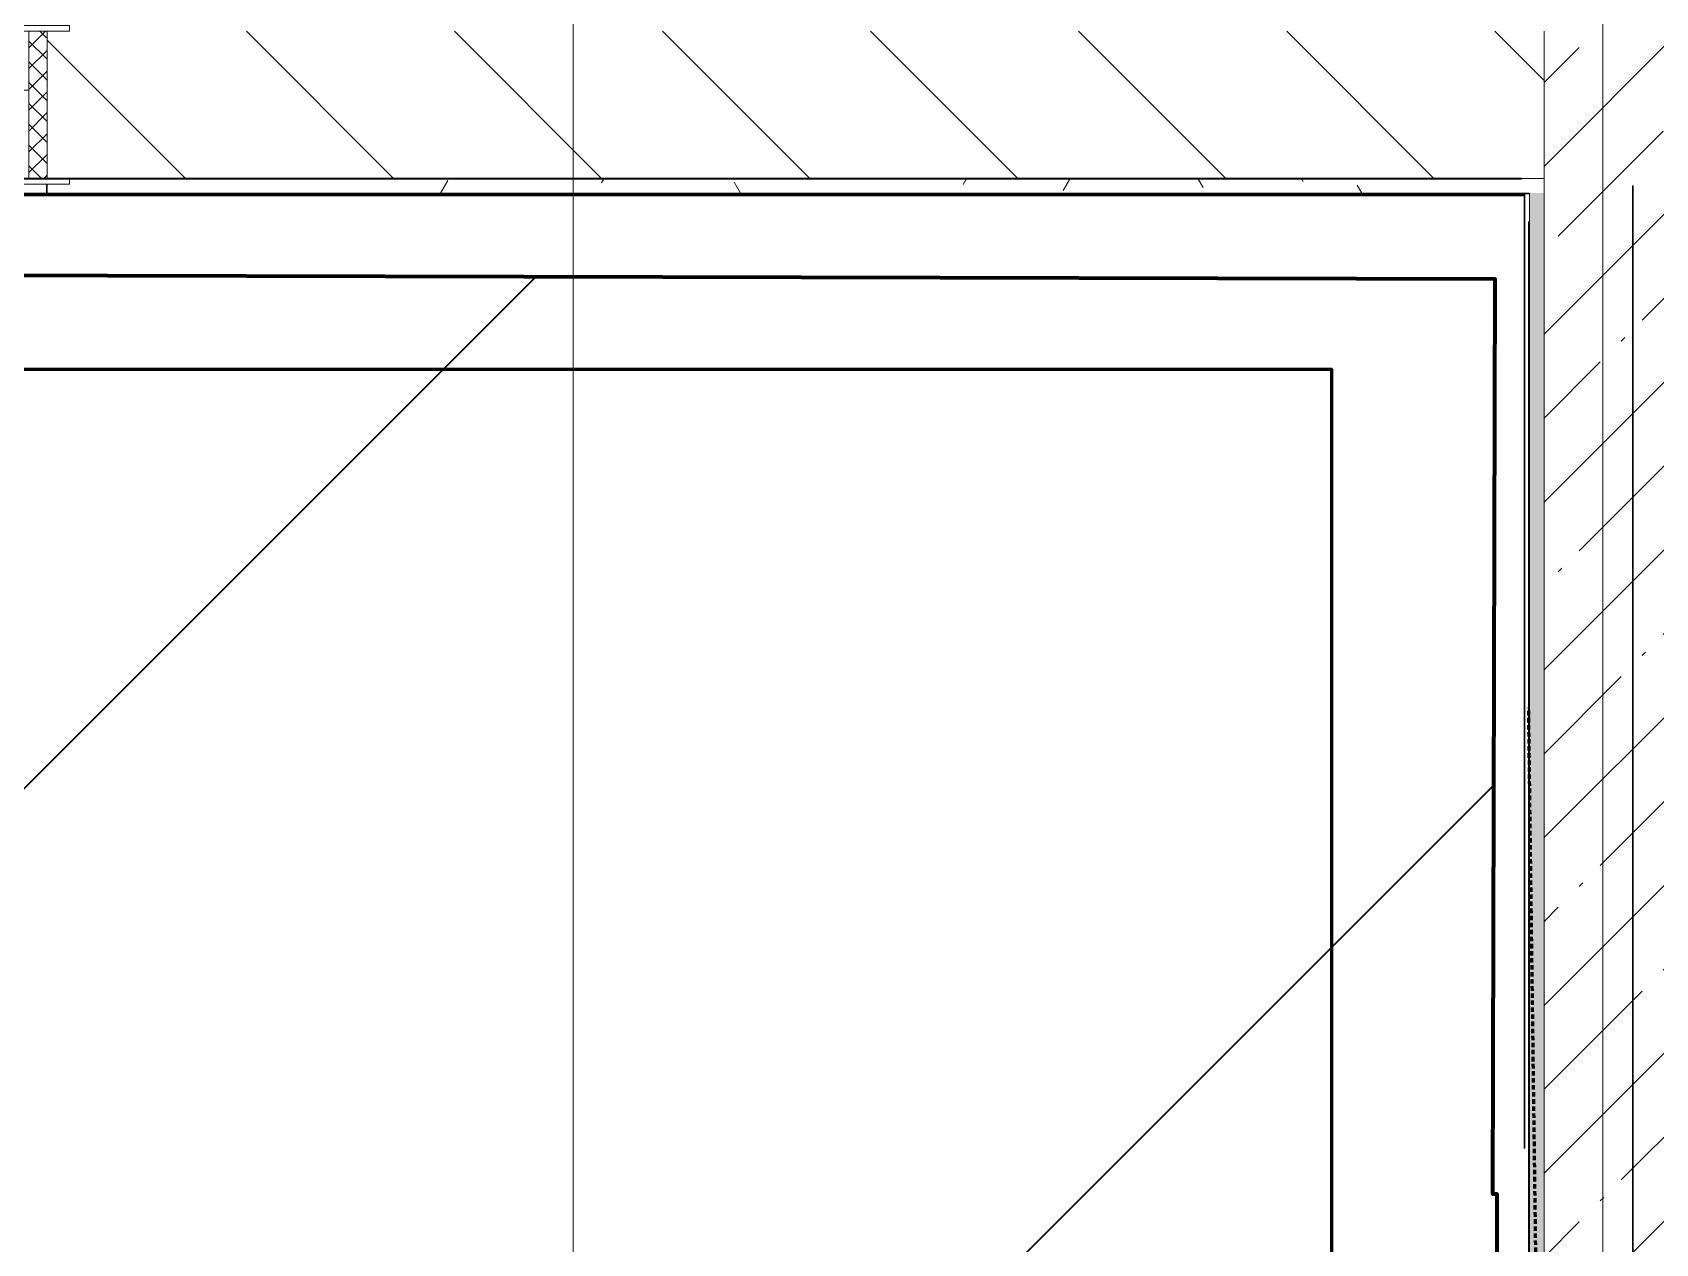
# Model space of a CAD drawing. Header units: millimetres. Extents: x -249154 to 415037, y -45458 to 354837.
# Drawn here: x 105140 to 107346, y 8816 to 10462 of the extents above; entities that cross this region are included whole.
import ezdxf

# ---------------------------------------------------------------- set-up
doc = ezdxf.new("R2010")
doc.units = ezdxf.units.MM
doc.linetypes.add('200_ШТРИХ__ш1_п0_6_', pattern=[320, 200, -120])
doc.linetypes.add('Штрих короткий', pattern=[600, 300, -300])
for name, color, linetype, lineweight in [('0) НЗ Ремонт штукатурка', 6, 'Continuous', 60), ('2)1 штукатурка', 4, 'Continuous', 35), ('3)1 шпаклевка', 4, 'Continuous', 35), ('3.4) Ремонт базовой шпаклевки', 6, 'Continuous', 60), ('3.4) Шп. баз 4 в 525 поз 4838м2', 160, 'Continuous', 140), ('3.4) Шп. фин 4 в 529 поз 11227м2', 6, 'Continuous', 140), ('4) демонтаж НЗ №2', 1, 'Continuous', 35), ('4.1) Дм уборка мусора НЗ 2', 20, 'Continuous', 35), ('4.4) РВР ремонт Штукатурки', 160, 'зигзаг', 35), ('549 штукатурка гипсом', 40, 'Continuous', 60), ('666 покраска FK1', 211, 'Continuous', 60), ('A-DOOR-2', 7, 'Continuous', 5), ('A-DOOR-FRAM-2', 7, 'Continuous', 5), ('A-FLOR', 7, 'Continuous', 9), ('A-GENM-3', 7, 'Continuous', 5), ('A-WALL', 7, 'Continuous', 5), ('I-WALL', 7, 'Continuous', 5), ('Оси', 7, 'Continuous', 9)]:
    doc.layers.add(name, color=color, linetype=linetype, lineweight=lineweight)
for name, color, linetype, lineweight, true_color in [('A-DOOR-1', 7, 'Continuous', 5, 0xc0c0c0), ('A-DOOR-FRAM-1', 7, 'Continuous', 5, 0xc0c0c0), ('A-WALL-1', 9, 'Continuous', 5, 0x808080), ('A-WALL-FNSH-1', 9, 'Continuous', 5, 0x808080)]:
    doc.layers.add(name, color=color, linetype=linetype, lineweight=lineweight, true_color=true_color)
doc.linetypes.add('зигзаг', pattern='A,0.00254,-5.08,[131,ltypeshp.shx,S=5.08,R=0,X=-5.08,Y=0],-10.16,[131,ltypeshp.shx,S=5.08,R=180,X=5.08,Y=0],-5.08', length=20.32254)
pattern_1 = [(0, (64.7, -136.06), (243.84, 60.96), [20.117, -162.763, 20.117, -162.763, -975.36]), (0, (64.7, -136.06), (243.84, 60.96), [-365.76, 20.117, -345.643, 20.117, -162.763, -426.72]), (0, (64.7, -136.06), (243.84, 60.96), [-914.4, 20.117, -101.803, 20.117, -284.683]), (120, (156.14, -105.58), (-174.71291, 180.691634), [20.117, -162.763, 20.117, -162.763, -975.36]), (120, (156.14, -105.58), (-174.71291, 180.691634), [-365.76, 20.117, -345.643, 20.117, -162.763, -426.72]), (120, (156.14, -105.58), (-174.71291, 180.691634), [-914.4, 20.117, -101.803, 20.117, -284.683]), (240, (186.62, 16.34), (-69.12709, -241.651634), [20.117, -162.763, 20.117, -162.763, -975.36]), (240, (186.62, 16.34), (-69.12709, -241.651634), [-365.76, 20.117, -345.643, 20.117, -162.763, -426.72]), (240, (186.62, 16.34), (-69.12709, -241.651634), [-914.4, 20.117, -101.803, 20.117, -284.683])]

# ---------------------------------------------------------------- blocks, each defined once
blk = doc.blocks.new('110_Дверь_СКБ_2Ст - Д-6_л__ ДОО_Дв_1450x2100h_Дверь из раздевальной в коридор-25835678-Объем проектирования 1 этажа')
at = {"layer": 'A-DOOR-2'}
h = blk.add_hatch(dxfattribs=at)
h.set_pattern_fill('FP_39', color=256, style=0, pattern_type=2)
h.set_pattern_definition([(135, (1576.41, 164.685), (-14.14214, -14.14214), []), (225, (1576.41, 164.685), (14.14214, -14.14214), [])])
h.paths.add_polyline_path([(735.7, -100), (737.5, -100), (736.5, 100), (712.5, 100), (712.5, -100), (734.6, -100)])
at = {"layer": 'A-DOOR-FRAM-2'}
h = blk.add_hatch(dxfattribs=at)
h.set_pattern_fill('FP_40', color=256, style=0, pattern_type=2)
h.set_pattern_definition([(45, (-546.384, 164.685), (-14.1421, 14.1421), []), (135, (-546.384, 164.685), (-14.1421, -14.1421), [])])
h.paths.add_polyline_path([(-687.5, -100), (-687.5, 100), (-712.5, 100), (-712.5, -100)])
at = {"layer": 'A-DOOR-1'}
for p, q in [((662.5, 1050), (612.5, 1050)), ((612.5, 1050), (612.5, 100)), ((662.5, 100), (662.5, 1050)), ((-637.5, 450), (-637.5, 100)), ((-587.5, 450), (-637.5, 450)), ((-587.5, 100), (-587.5, 450)), ((-637.5, 100), (-587.5, 100)), ((612.5, 100), (662.5, 100))]:
    blk.add_line(p, q, dxfattribs=at)
for centre, radius, start, end in [((662.5, 100), 950, 90, 180), ((-637.5, 100), 350, 360, 90)]:
    blk.add_arc(centre, radius, start, end, dxfattribs=at)
at = {"layer": 'A-DOOR-FRAM-1'}
for p, q in [((-672.5, 108), (-742.5, 108)), ((-742.5, 108), (-742.5, 100)), ((-742.5, 100), (-672.5, 100)), ((-687.5, 100), (-712.5, 100)), ((-712.5, 100), (-712.5, -100)), ((-637.5, 100), (-687.5, 100)), ((-687.5, 100), (-687.5, 20)), ((-687.5, -100), (-687.5, 100)), ((-672.5, 100), (-672.5, 108)), ((-637.5, 50), (-637.5, 100)), ((662.5, 100), (662.5, 50)), ((712.5, 100), (662.5, 100)), ((767.5, 108), (697.5, 108)), ((697.5, 108), (697.5, 100)), ((697.5, 100), (767.5, 100)), ((712.5, 20), (712.5, 100)), ((737.5, 100), (712.5, 100)), ((712.5, 100), (712.5, -100)), ((737.5, -100), (737.5, 100)), ((767.5, 100), (767.5, 108)), ((-627.5, 50), (-637.5, 50)), ((-627.5, 20), (-627.5, 50)), ((662.5, 50), (652.5, 50)), ((652.5, 50), (652.5, 20)), ((-687.5, 20), (-627.5, 20)), ((-672.5, 20), (-687.5, 20)), ((-687.5, 20), (-687.5, -100)), ((-672.5, -100), (-672.5, 20)), ((652.5, 20), (712.5, 20)), ((712.5, 20), (697.5, 20)), ((697.5, 20), (697.5, -100)), ((712.5, -100), (712.5, 20)), ((-672.5, -100), (-742.5, -100)), ((-742.5, -100), (-742.5, -108)), ((-742.5, -108), (-672.5, -108)), ((-712.5, -100), (-687.5, -100)), ((-687.5, -100), (-672.5, -100)), ((-672.5, -108), (-672.5, -100)), ((697.5, -100), (712.5, -100)), ((767.5, -100), (697.5, -100)), ((697.5, -100), (697.5, -108)), ((697.5, -108), (767.5, -108)), ((712.5, -100), (737.5, -100)), ((767.5, -108), (767.5, -100))]:
    blk.add_line(p, q, dxfattribs=at)
blk = doc.blocks.new('Рисунок_горы - Рисунок_горы-31934381-Объем проектирования 1 этажа')
at = {"layer": 'A-GENM-3'}
for p, q in [((107109, 10336.9), (107109, 10341.4)), ((107109, 10341.4), (107109, 6202.7)), ((107109, 10341.4), (107109, 10336.9)), ((107109, 9872.7), (107109, 10337.6)), ((107109, 10337.6), (107109, 10337.2)), ((107109, 10336.9), (107109, 10337.5)), ((107109, 10319.6), (107109, 10274.5)), ((107109, 10274.8), (107109, 10274.5)), ((107109, 10274.5), (107109, 10274.8)), ((107109, 10274.5), (107109, 10092.4)), ((107109, 10131.7), (107109, 10163.4)), ((107109, 10163.4), (107109, 10131.7)), ((107109, 10060.5), (107109, 10116.4)), ((107109, 10116.4), (107109, 10060.5)), ((107109, 10092.4), (107109, 9922.3)), ((107109, 9922.3), (107109, 9875.8)), ((107109, 9875.8), (107109, 9872.7)), ((107109, 9469.7), (107109, 9583.7)), ((107109, 9583.7), (107109, 9469.7)), ((107109, 9053.7), (107109, 9094.1)), ((107109, 9094.1), (107109, 9053.7))]:
    blk.add_line(p, q, dxfattribs=at)
for points, knots in [([(107109, 10337.5), (107109, 10337.5), (107109, 10329.2), (107109, 10324.1), (107109, 10319.6)], [0.09352518, 0.09352518, 0.09352518, 0.09352518, 0.09352519, 0.100719424, 0.100719424, 0.100719424, 0.100719424]), ([(107109, 10337.2), (107109, 10337.2), (107109, 10322.4), (107109, 10312.8), (107109, 10294.4)], [0.24444444, 0.24444444, 0.24444444, 0.24444444, 0.24444445, 0.26666667, 0.26666667, 0.26666667, 0.26666667]), ([(107109, 10312.9), (107109, 10312.9), (107109, 10320.3), (107109, 10331.2), (107109, 10336.9)], [0.28888889, 0.28888889, 0.28888889, 0.28888889, 0.2888889, 0.31111111, 0.31111111, 0.31111111, 0.31111111]), ([(107109, 10294.4), (107109, 10294.4), (107109, 10300.2), (107109, 10305.8), (107109, 10312.9)], [0.26666667, 0.26666667, 0.26666667, 0.26666667, 0.26666668, 0.28888889, 0.28888889, 0.28888889, 0.28888889]), ([(107109, 10163.4), (107109, 10163.4), (107109, 10180.7), (107109, 10262.3), (107109, 10274.8)], [0.8, 0.8, 0.8, 0.8, 0.80000001, 0.86666667, 0.86666667, 0.86666667, 0.86666667]), ([(107109, 10274.8), (107109, 10274.8), (107109, 10262.3), (107109, 10180.7), (107109, 10163.4)], [0.115107914, 0.115107914, 0.115107914, 0.115107914, 0.115107924, 0.122302158, 0.122302158, 0.122302158, 0.122302158]), ([(107109, 10116.4), (107109, 10116.4), (107109, 10122.2), (107109, 10126.7), (107109, 10131.7)], [0.66666667, 0.66666667, 0.66666667, 0.66666667, 0.66666668, 0.73333333, 0.73333333, 0.73333333, 0.73333333]), ([(107109, 10131.7), (107109, 10131.7), (107109, 10126.7), (107109, 10122.2), (107109, 10116.4)], [0.129496403, 0.129496403, 0.129496403, 0.129496403, 0.129496413, 0.136690647, 0.136690647, 0.136690647, 0.136690647]), ([(107109, 10092.4), (107109, 10092.4), (107109, 10032), (107109, 9812.1), (107109, 9757.7)], [0.06666667, 0.06666667, 0.06666667, 0.06666667, 0.06666668, 0.13333333, 0.13333333, 0.13333333, 0.13333333]), ([(107109, 9757.7), (107109, 9757.7), (107109, 9812.1), (107109, 10032), (107109, 10092.4)], [0.15555556, 0.15555556, 0.15555556, 0.15555556, 0.15555557, 0.17777778, 0.17777778, 0.17777778, 0.17777778]), ([(107109, 10060.5), (107109, 10060.5), (107109, 10054.9), (107109, 10049.5), (107109, 10044.1)], [0.1438848921, 0.1438848921, 0.1438848921, 0.1438848921, 0.1438849021, 0.1445141984, 0.1445141984, 0.1445141984, 0.1445141984]), ([(107109, 9757.7), (107109, 9757.7), (107109, 9704.1), (107109, 9654.4), (107109, 9607.5)], [0.13333333, 0.13333333, 0.13333333, 0.13333333, 0.13333334, 0.2, 0.2, 0.2, 0.2]), ([(107109, 9607.5), (107109, 9607.5), (107109, 9654.4), (107109, 9704.1), (107109, 9757.7)], [0.13333333, 0.13333333, 0.13333333, 0.13333333, 0.13333334, 0.15555556, 0.15555556, 0.15555556, 0.15555556]), ([(107109, 9583.7), (107109, 9583.7), (107109, 9652.7), (107109, 9687.2), (107109, 9716.8)], [0.33333333, 0.33333333, 0.33333333, 0.33333333, 0.33333334, 0.36812579, 0.36812579, 0.36812579, 0.36812579]), ([(107109, 9607.5), (107109, 9607.5), (107109, 9579.9), (107109, 9480.9), (107109, 9469.7)], [0.2, 0.2, 0.2, 0.2, 0.20000001, 0.26666667, 0.26666667, 0.26666667, 0.26666667]), ([(107109, 9469.7), (107109, 9469.7), (107109, 9480.9), (107109, 9579.9), (107109, 9607.5)], [0.11111111, 0.11111111, 0.11111111, 0.11111111, 0.11111112, 0.13333333, 0.13333333, 0.13333333, 0.13333333]), ([(107109, 9469.7), (107109, 9469.7), (107109, 9455.5), (107109, 9349), (107109, 9347)], [0.179856115, 0.179856115, 0.179856115, 0.179856115, 0.179856125, 0.18700164, 0.18700164, 0.18700164, 0.18700164]), ([(107109, 9347), (107109, 9347), (107109, 9337.3), (107109, 9334.5), (107109, 9333.3)], [0.18705036, 0.18705036, 0.18705036, 0.18705036, 0.18705037, 0.189778514, 0.189778514, 0.189778514, 0.189778514]), ([(107109, 9315.5), (107109, 9315.5), (107109, 9325), (107109, 9328.8), (107109, 9330.6)], [0.066666667, 0.066666667, 0.066666667, 0.066666667, 0.066666677, 0.074049028, 0.074049028, 0.074049028, 0.074049028]), ([(107109, 9094.1), (107109, 9094.1), (107109, 9125.5), (107109, 9292.7), (107109, 9315.5)], [0.04444444, 0.04444444, 0.04444444, 0.04444444, 0.04444445, 0.06666667, 0.06666667, 0.06666667, 0.06666667]), ([(107109, 9315.5), (107109, 9315.5), (107109, 9292.7), (107109, 9125.5), (107109, 9094.1)], [0.194244604, 0.194244604, 0.194244604, 0.194244604, 0.194244614, 0.201438849, 0.201438849, 0.201438849, 0.201438849])]:
    blk.add_open_spline(points, degree=3, knots=knots, dxfattribs=at)
for points in [[(107109, 10044.1), (107109, 10049.5), (107109, 10054.9), (107109, 10060.5)], [(107109, 9716.8), (107109, 9687.2), (107109, 9652.7), (107109, 9583.7)], [(107109, 9347), (107109, 9347.9), (107109, 9455.4), (107109, 9469.7)], [(107109, 9334.3), (107109, 9335.9), (107109, 9339.2), (107109, 9347)], [(107109, 9331.6), (107109, 9330.3), (107109, 9327.2), (107109, 9315.5)]]:
    blk.add_open_spline(points, degree=3, dxfattribs=at)

msp = doc.modelspace()

# ---------------------------------------------------------------- hatches: boundary and pattern name
at = {"layer": '4.1) Дм уборка мусора НЗ 2'}
h = msp.add_hatch(dxfattribs=at)
h.set_pattern_fill('ANSI31', color=1, scale=444)
h.paths.add_polyline_path([(107117.8, 5788.9), (107129.6, 8231.6), (107131.1, 8882.2), (107131.1, 8883.1), (107125.1, 8883.1), (107128, 10127), (101656.1, 10139.9), (101643.9, 4940.4), (101623.9, 4940.4), (101612.9, 281.9), (101872.9, 281.3), (101872.1, -68.7), (105510.1, -77.2), (105510.9, 272.8), (106032.9, 271.6), (106032.1, -78.4), (107110.1, -81), (107111, 289.5), (107111, 292.7), (107116.1, 2491.6), (107116.7, 2724.1), (107110.6, 2724.1), (107111.6, 3120.9), (107122.8, 5322.1), (107116.7, 5322.1)])
at = {"layer": 'I-WALL'}
h = msp.add_hatch(dxfattribs=at)
h.set_pattern_fill('FP_23', color=256, style=0, pattern_type=2)
h.set_pattern_definition([(135, (64.7, -136.06), (-141.42136, -141.42136), [])])
h.paths.add_polyline_path([(107194.7, 10263.9), (107194.7, 10463.9), (105159.7, 10463.9), (105159.7, 10263.9), (107176.9, 10263.9)])
h.paths.add_polyline_path([(103679.7, 10263.9), (103709.7, 10263.9), (103709.7, 10463.9), (101674.7, 10463.9), (101674.7, 10263.9), (102895.1, 10263.9)])
h.paths.add_polyline_path([(93554.7, 10263.9), (94274.7, 10263.9), (94274.7, 10463.9), (93524.7, 10463.9), (93524.7, 10263.9)])
h.paths.add_polyline_path([(91474.7, 10263.9), (92574.7, 10263.9), (92574.7, 10463.9), (91449.7, 10463.9), (91449.7, 10263.9)])
h.paths.add_polyline_path([(89994.7, 10263.9), (90049.7, 10263.9), (90049.7, 10463.9), (89674.7, 10463.9), (89674.7, 10263.9), (89694.7, 10263.9)])
h = msp.add_hatch(dxfattribs=at)
h.set_pattern_fill('FP_1', color=256, style=0, pattern_type=2)
h.set_pattern_definition([(45, (64.7, -136.06), (-114.04925, 114.04925), []), (45, (178.75, -136.06), (-114.04925, 114.04925), [201.612, -40.322, 6.706, -33.617])])
h.paths.add_polyline_path([(107414.7, 2263.9), (107414.7, 10243.9), (107194.7, 10263.9), (107194.7, 2263.9), (107414.5, 2263.9)])
h.paths.add_polyline_path([(107414.7, 10243.9), (107414.7, 10463.9), (107194.7, 10463.9), (107194.7, 10263.9)])
h = msp.add_hatch(dxfattribs=at)
h.set_pattern_fill('FP_191', color=256, style=0, pattern_type=2)
h.set_pattern_definition(pattern_1)
h.paths.add_polyline_path([(103679.7, 10243.9), (103709.7, 10243.9), (103709.7, 10255.9), (103679.7, 10255.9), (103679.7, 10263.9), (101694.7, 10263.9), (101694.7, 10243.9), (102895.1, 10243.9)])
h.paths.add_polyline_path([(107174.7, 10243.9), (107194.7, 10243.9), (107194.7, 10263.9), (105189.7, 10263.6), (105189.7, 10255.9), (105159.7, 10255.9), (105159.7, 10243.9), (107021.2, 10243.9)])
h = msp.add_hatch(dxfattribs=at)
h.set_pattern_fill('FP_191', color=256, style=0, pattern_type=2)
h.set_pattern_definition(pattern_1)
h.paths.add_polyline_path([(107194.7, 13.9), (107194.7, 10243.9), (107174.7, 10243.9), (107174.7, 13.9)])

# ---------------------------------------------------------------- linework, layer by layer
at = {"layer": '0) НЗ Ремонт штукатурка', "color": 3, "linetype": '200_ШТРИХ__ш1_п0_6_', "ltscale": 0.03}
msp.add_lwpolyline([(107269.2, 2277), (107173.7, 9544)], dxfattribs=at)
at = {"layer": '2)1 штукатурка'}
msp.add_lwpolyline([(101693.7, 5042.9), (101694.7, 10242.9), (107167.7, 10241.9)], dxfattribs=at)
at = {"layer": '3)1 шпаклевка', "flags": 128}
msp.add_lwpolyline([(107110.2, 292.7), (107115.3, 2491.6), (107115.9, 2724.1), (107109.9, 2724.1), (107110.8, 3120.9), (107116.8, 3120.9), (107116.8, 3125.1), (107122, 5322.1), (107116, 5322.1), (107117, 5788.9), (107123.1, 5788.9), (107128.8, 8231.6), (107130.3, 8882.2), (107130.3, 8883.1), (107124.3, 8883.1), (107127.2, 10127), (101655.3, 10139.9), (101643.1, 4940.4), (101623.1, 4940.4), (101612.1, 281.9)], dxfattribs=at)
at = {"layer": '3.4) Ремонт базовой шпаклевки', "linetype": 'Штрих короткий', "ltscale": 0.01}
msp.add_lwpolyline([(101955.3, 5158.1), (101955.3, 10004.7), (106905.8, 10004.7), (106905.8, 554.5), (102069.1, 554.5)], dxfattribs=at)
at = {"layer": '3.4) Шп. баз 4 в 525 поз 4838м2'}
msp.add_lwpolyline([(101695.7, 10139.8), (101695.7, 10242.9), (107168.7, 10241.9)], dxfattribs=at)
at = {"layer": '3.4) Шп. фин 4 в 529 поз 11227м2'}
msp.add_lwpolyline([(101694.7, 5042.9), (101695.7, 10242.9), (107168.7, 10241.9)], dxfattribs=at)
at = {"layer": '3.4) Шп. фин 4 в 529 поз 11227м2', "flags": 128}
msp.add_lwpolyline([(107111, 292.7), (107116.1, 2491.6), (107116.7, 2724.1), (107110.6, 2724.1), (107111.6, 3120.9), (107117.6, 3120.9), (107117.6, 3125.1), (107122.8, 5322.1), (107116.7, 5322.1), (107117.8, 5788.9), (107123.9, 5788.9), (107129.6, 8231.6), (107131.1, 8882.2), (107131.1, 8883.1), (107125.1, 8883.1), (107128, 10127), (101656.1, 10139.9), (101643.9, 4940.4), (101623.9, 4940.4), (101612.9, 281.9)], dxfattribs=at)
at = {"layer": '4) демонтаж НЗ №2'}
msp.add_lwpolyline([(101694.7, 5042.9), (101695.7, 10242.9), (107168.7, 10241.9)], dxfattribs=at)
at = {"layer": '4) демонтаж НЗ №2', "flags": 128}
msp.add_lwpolyline([(107111, 292.7), (107116.1, 2491.6), (107116.7, 2724.1), (107110.6, 2724.1), (107111.6, 3120.9), (107117.6, 3120.9), (107117.6, 3125.1), (107122.8, 5322.1), (107116.7, 5322.1), (107117.8, 5788.9), (107123.9, 5788.9), (107129.6, 8231.6), (107131.1, 8882.2), (107131.1, 8883.1), (107125.1, 8883.1), (107128, 10127), (101656.1, 10139.9), (101643.9, 4940.4), (101623.9, 4940.4), (101612.9, 281.9)], dxfattribs=at)
at = {"layer": '4.4) РВР ремонт Штукатурки', "ltscale": 0.1}
msp.add_lwpolyline([(101694.7, 10263.9), (107163.8, 10263.9)], dxfattribs=at)
at = {"layer": '549 штукатурка гипсом', "ltscale": 0.01}
msp.add_lwpolyline([(101955.3, 5158.1), (101955.3, 10004.7), (106905.8, 10004.7), (106905.8, 554.5), (102069.1, 554.5)], dxfattribs=at)
at = {"layer": '666 покраска FK1'}
msp.add_lwpolyline([(101694.7, 5042.9), (101695.7, 10242.9), (107168.7, 10241.9)], dxfattribs=at)
at = {"layer": 'A-FLOR'}
for p, q in [((105158.7, 10255.9), (105158.7, 10243.9)), ((105159.7, 10243.9), (107021.2, 10243.9)), ((107174.7, 10243.9), (107174.7, 33.9))]:
    msp.add_line(p, q, dxfattribs=at)
at = {"layer": 'A-WALL'}
for p, q in [((107173.7, 9106.4), (107174.7, 9106.4)), ((107174.7, 9086.4), (107173.7, 9086.4)), ((107173.7, 8966.4), (107174.7, 8966.4)), ((107174.7, 8946.4), (107173.7, 8946.4))]:
    msp.add_line(p, q, dxfattribs=at)
at = {"layer": 'A-WALL-1'}
for p, q in [((107194.7, 13.9), (107194.7, 10463.9)), ((105189.7, 10263.9), (107194.7, 10263.9)), ((105159.7, 10255.9), (105159.7, 10243.9)), ((107174.2, 10243.9), (107174.7, 10243.9))]:
    msp.add_line(p, q, dxfattribs=at)
at = {"layer": 'A-WALL-FNSH-1'}
for p, q in [((105159.7, 10243.9), (105159.7, 10242.9)), ((105159.7, 10242.9), (107167.7, 10242.9)), ((107174.2, 10243.9), (107021.2, 10243.9)), ((107167.7, 10242.9), (107167.7, 9314.5)), ((107168.7, 10242.9), (107174.2, 10242.9)), ((107168.7, 9314.5), (107168.7, 10242.9)), ((107174.2, 10242.9), (107174.2, 10243.9)), ((107314.7, 10253.9), (107314.7, 24.4)), ((107315.7, 10253.9), (107314.7, 10253.9)), ((107315.7, 24.4), (107315.7, 10253.9)), ((107167.7, 9314.5), (107168.7, 9314.5)), ((107173.7, 9317.2), (107173.7, 8581.6)), ((107174.7, 9317.2), (107173.7, 9317.2))]:
    msp.add_line(p, q, dxfattribs=at)
at = {"layer": 'I-WALL'}
for p, q in [((107167.7, 8945.5), (107168.7, 8945.5)), ((107173.7, 8946.1), (107174.7, 8946.1)), ((107174.7, 8921.6), (107173.7, 8921.6)), ((107173.7, 8901.6), (107174.7, 8901.6))]:
    msp.add_line(p, q, dxfattribs=at)
for points in [[(107167.7, 8945.5), (107167.7, 9053), (107167.7, 9176), (107167.7, 9314.5)], [(107168.7, 9314.5), (107168.7, 9176), (107168.7, 9053), (107168.7, 8945.5)], [(107173.7, 9317.2), (107173.7, 9164.2), (107173.7, 9040.5), (107173.7, 8946.1)]]:
    msp.add_open_spline(points, degree=3, dxfattribs=at)
at = {"layer": 'Оси'}
for points in [[(105874.7, -2042.3), (105874.7, 2957.7), (105874.7, 16892.2), (105874.7, 21892.2)], [(107274.7, -2042.3), (107274.7, 2957.7), (107274.7, 16892.2), (107274.7, 21892.2)]]:
    msp.add_lwpolyline(points, dxfattribs=at)

# ---------------------------------------------------------------- block references
at = {"layer": 'A-DOOR-1'}
msp.add_blockref('110_Дверь_СКБ_2Ст - Д-6_л__ ДОО_Дв_1450x2100h_Дверь из раздевальной в коридор-25835678-Объем проектирования 1 этажа', (104422.2, 10363.9), dxfattribs=at)
at = {"layer": 'A-GENM-3'}
msp.add_blockref('Рисунок_горы - Рисунок_горы-31934381-Объем проектирования 1 этажа', (64.7, -136.1), dxfattribs=at)

doc.saveas('drawing.dxf')
